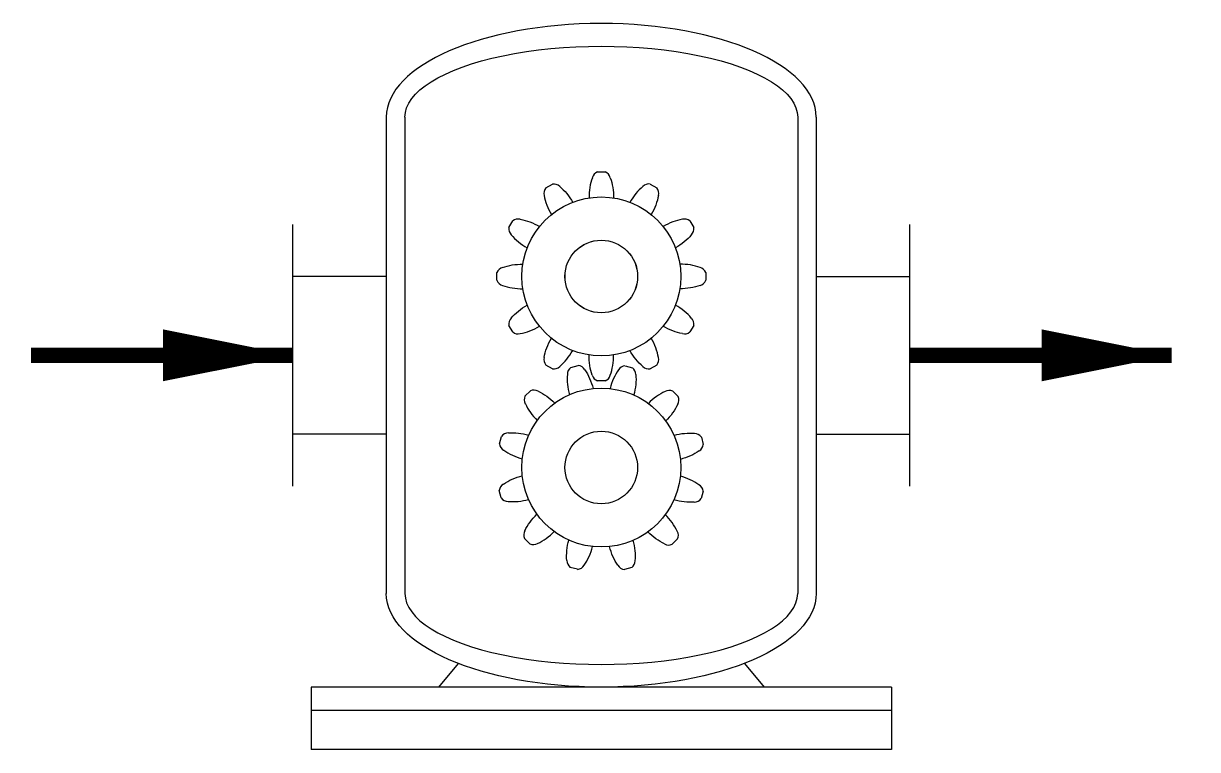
# Model space of a CAD drawing. Header units: millimetres. Extents: x 339 to 384.2, y 114.9 to 142.8.
import ezdxf

# ---------------------------------------------------------------- set-up
doc = ezdxf.new("R2010")
doc.units = ezdxf.units.MM
for name, color, linetype in [('arrow', 7, 'Continuous'), ('sb', 2, 'Continuous'), ('图层1', 1, 'Continuous')]:
    doc.layers.add(name, color=color, linetype=linetype)

# ---------------------------------------------------------------- blocks, each defined once
blk = doc.blocks.new('dsdad')
at = {"color": 2}
blk.add_ellipse((24018.044, -4665.808), major_axis=(0.076, 1.129), ratio=0.467403, start_param=1.009057, end_param=1.733537, dxfattribs=at)
at = {"color": 2, "extrusion": (0, 0, -1)}
blk.add_ellipse((24017.924, -4665.808), major_axis=(-0.076, 1.129), ratio=0.467403, start_param=1.009057, end_param=1.733537, dxfattribs=at)
at = {"layer": 'sb', "color": 2}
blk.add_line((24017.837, -4664.955), (24018.13, -4664.955), dxfattribs=at)
for centre, start, end in [((24017.959, -4665.265), 111.5211, 164.525), ((24018.008, -4665.265), 15.475, 68.4789)]:
    blk.add_arc(centre, 0.334, start, end, dxfattribs=at)
blk = doc.blocks.new('2333')
at = {"color": 2}
blk.add_circle((23990.04, -4647.036), 1.399, dxfattribs=at)
at = {"layer": 'sb', "color": 2}
blk.add_circle((23990.04, -4647.036), 3.062, dxfattribs=at)
at = {"layer": 'sb', "color": 4}
blk.add_blockref('dsdad', (-27.944, 21.945), dxfattribs=at)
for p, rotation in [((855.365, -12612.572), 30), ((5524.346, 11405.412), 330.0000000000001), ((7937.592, -23112.729), 59.99999999999999), ((16024.504, 18487.639), 300.0000000000001), ((19321.059, -28665.02), 90), ((28659.02, 19370.948), 270), ((31955.575, -27781.71), 120), ((40042.488, 13818.658), 240), ((42455.733, -20699.484), 150), ((47124.714, 3318.5), 210), ((48008.023, -9316.017), 180)]:
    blk.add_blockref('dsdad', p, dxfattribs=dict(at, rotation=rotation))
blk = doc.blocks.new('665')
at = {"layer": 'sb'}
blk.add_circle((23996.737, -4662.844), 3.062, dxfattribs=at)
at = {"layer": 'sb', "color": 4}
for p, rotation in [((-227.177, -8107.391), 19.09380452950308), ((1295.939, 4466.048), 349.0938045295031), ((4740.485, -19757.866), 49.09380452950305), ((8901.715, 14593.408), 319.093804529503), ((20552.191, 19561.07), 289.0938045295031), ((14867.845, -27363.643), 79.0938045295031), ((33125.63, 18037.954), 259.0938045295031), ((27441.283, -28886.759), 109.0938045295031), ((39091.759, -23919.096), 139.0938045295032), ((43252.989, 10432.177), 229.0938045295031), ((46697.536, -13791.737), 169.0938045295031), ((48220.651, -1218.298), 199.0938045295031)]:
    blk.add_blockref('dsdad', p, dxfattribs=dict(at, rotation=rotation))

msp = doc.modelspace()

# ---------------------------------------------------------------- linework, layer by layer
at = {"color": 2}
for centre in [(361.253, 133.1), (361.253, 125.737)]:
    msp.add_circle(centre, 1.399, dxfattribs=at)
at = {"layer": 'arrow', "color": 2}
for points in [[(349.365, 130.061, 0, 2, 0), (344.365, 130.061, 2, 2, 0)], [(383.226, 130.061, 0, 2, 0), (378.226, 130.061, 2, 2, 0)]]:
    msp.add_lwpolyline(points, format="xyseb", dxfattribs=at)
at = {"layer": '图层1', "color": 2}
for p, q in [((352.97, 139.239), (352.97, 120.883)), ((353.687, 139.239), (353.687, 120.883)), ((368.82, 139.239), (368.82, 120.883)), ((369.537, 139.239), (369.537, 120.883)), ((349.365, 125.015), (349.365, 135.107)), ((373.142, 125.015), (373.142, 135.107)), ((352.97, 133.096), (349.365, 133.096)), ((369.537, 133.096), (373.142, 133.096)), ((352.97, 127.026), (349.365, 127.026)), ((369.537, 127.026), (373.142, 127.026)), ((355.734, 118.191), (354.974, 117.273)), ((366.772, 118.191), (367.533, 117.273)), ((372.433, 117.273), (350.074, 117.273)), ((350.074, 117.273), (350.074, 114.87)), ((372.433, 117.273), (372.433, 114.87)), ((372.433, 116.372), (350.074, 116.372)), ((372.433, 114.87), (350.074, 114.87))]:
    msp.add_line(p, q, dxfattribs=at)
at = {"layer": '图层1', "color": 2, "const_width": 0.583}
for points in [[(349.365, 130.061), (339.281, 130.061)], [(383.226, 130.061), (373.142, 130.061)]]:
    msp.add_lwpolyline(points, dxfattribs=at)
at = {"layer": '图层1', "color": 2}
for centre, major_axis, ratio, start_param, end_param in [((361.253, 139.239), (-8.283, 0), 0.435766, 3.141593, 6.283185), ((361.253, 120.883), (-7.567, 0), 0.361269, 0, 3.141593)]:
    msp.add_ellipse(centre, major_axis=major_axis, ratio=ratio, start_param=start_param, end_param=end_param, dxfattribs=at)
at = {"layer": '图层1', "color": 2, "extrusion": (0, 0, -1)}
for centre, major_axis, ratio, start_param, end_param in [((361.253, 139.239), (-7.567, 0), 0.361269, 0, 3.141593), ((361.253, 120.883), (-8.283, 0), 0.435766, 3.141593, 6.283185)]:
    msp.add_ellipse(centre, major_axis=major_axis, ratio=ratio, start_param=start_param, end_param=end_param, dxfattribs=at)

# ---------------------------------------------------------------- block references
at = {"layer": 'sb', "color": 4}
msp.add_blockref('2333', (-23628.786, 4780.136), dxfattribs=at)
at = {"layer": 'sb', "color": 4, "rotation": 85.71579314914334}
msp.add_blockref('665', (-6081.211, -23455.615), dxfattribs=at)

doc.saveas('drawing.dxf')
